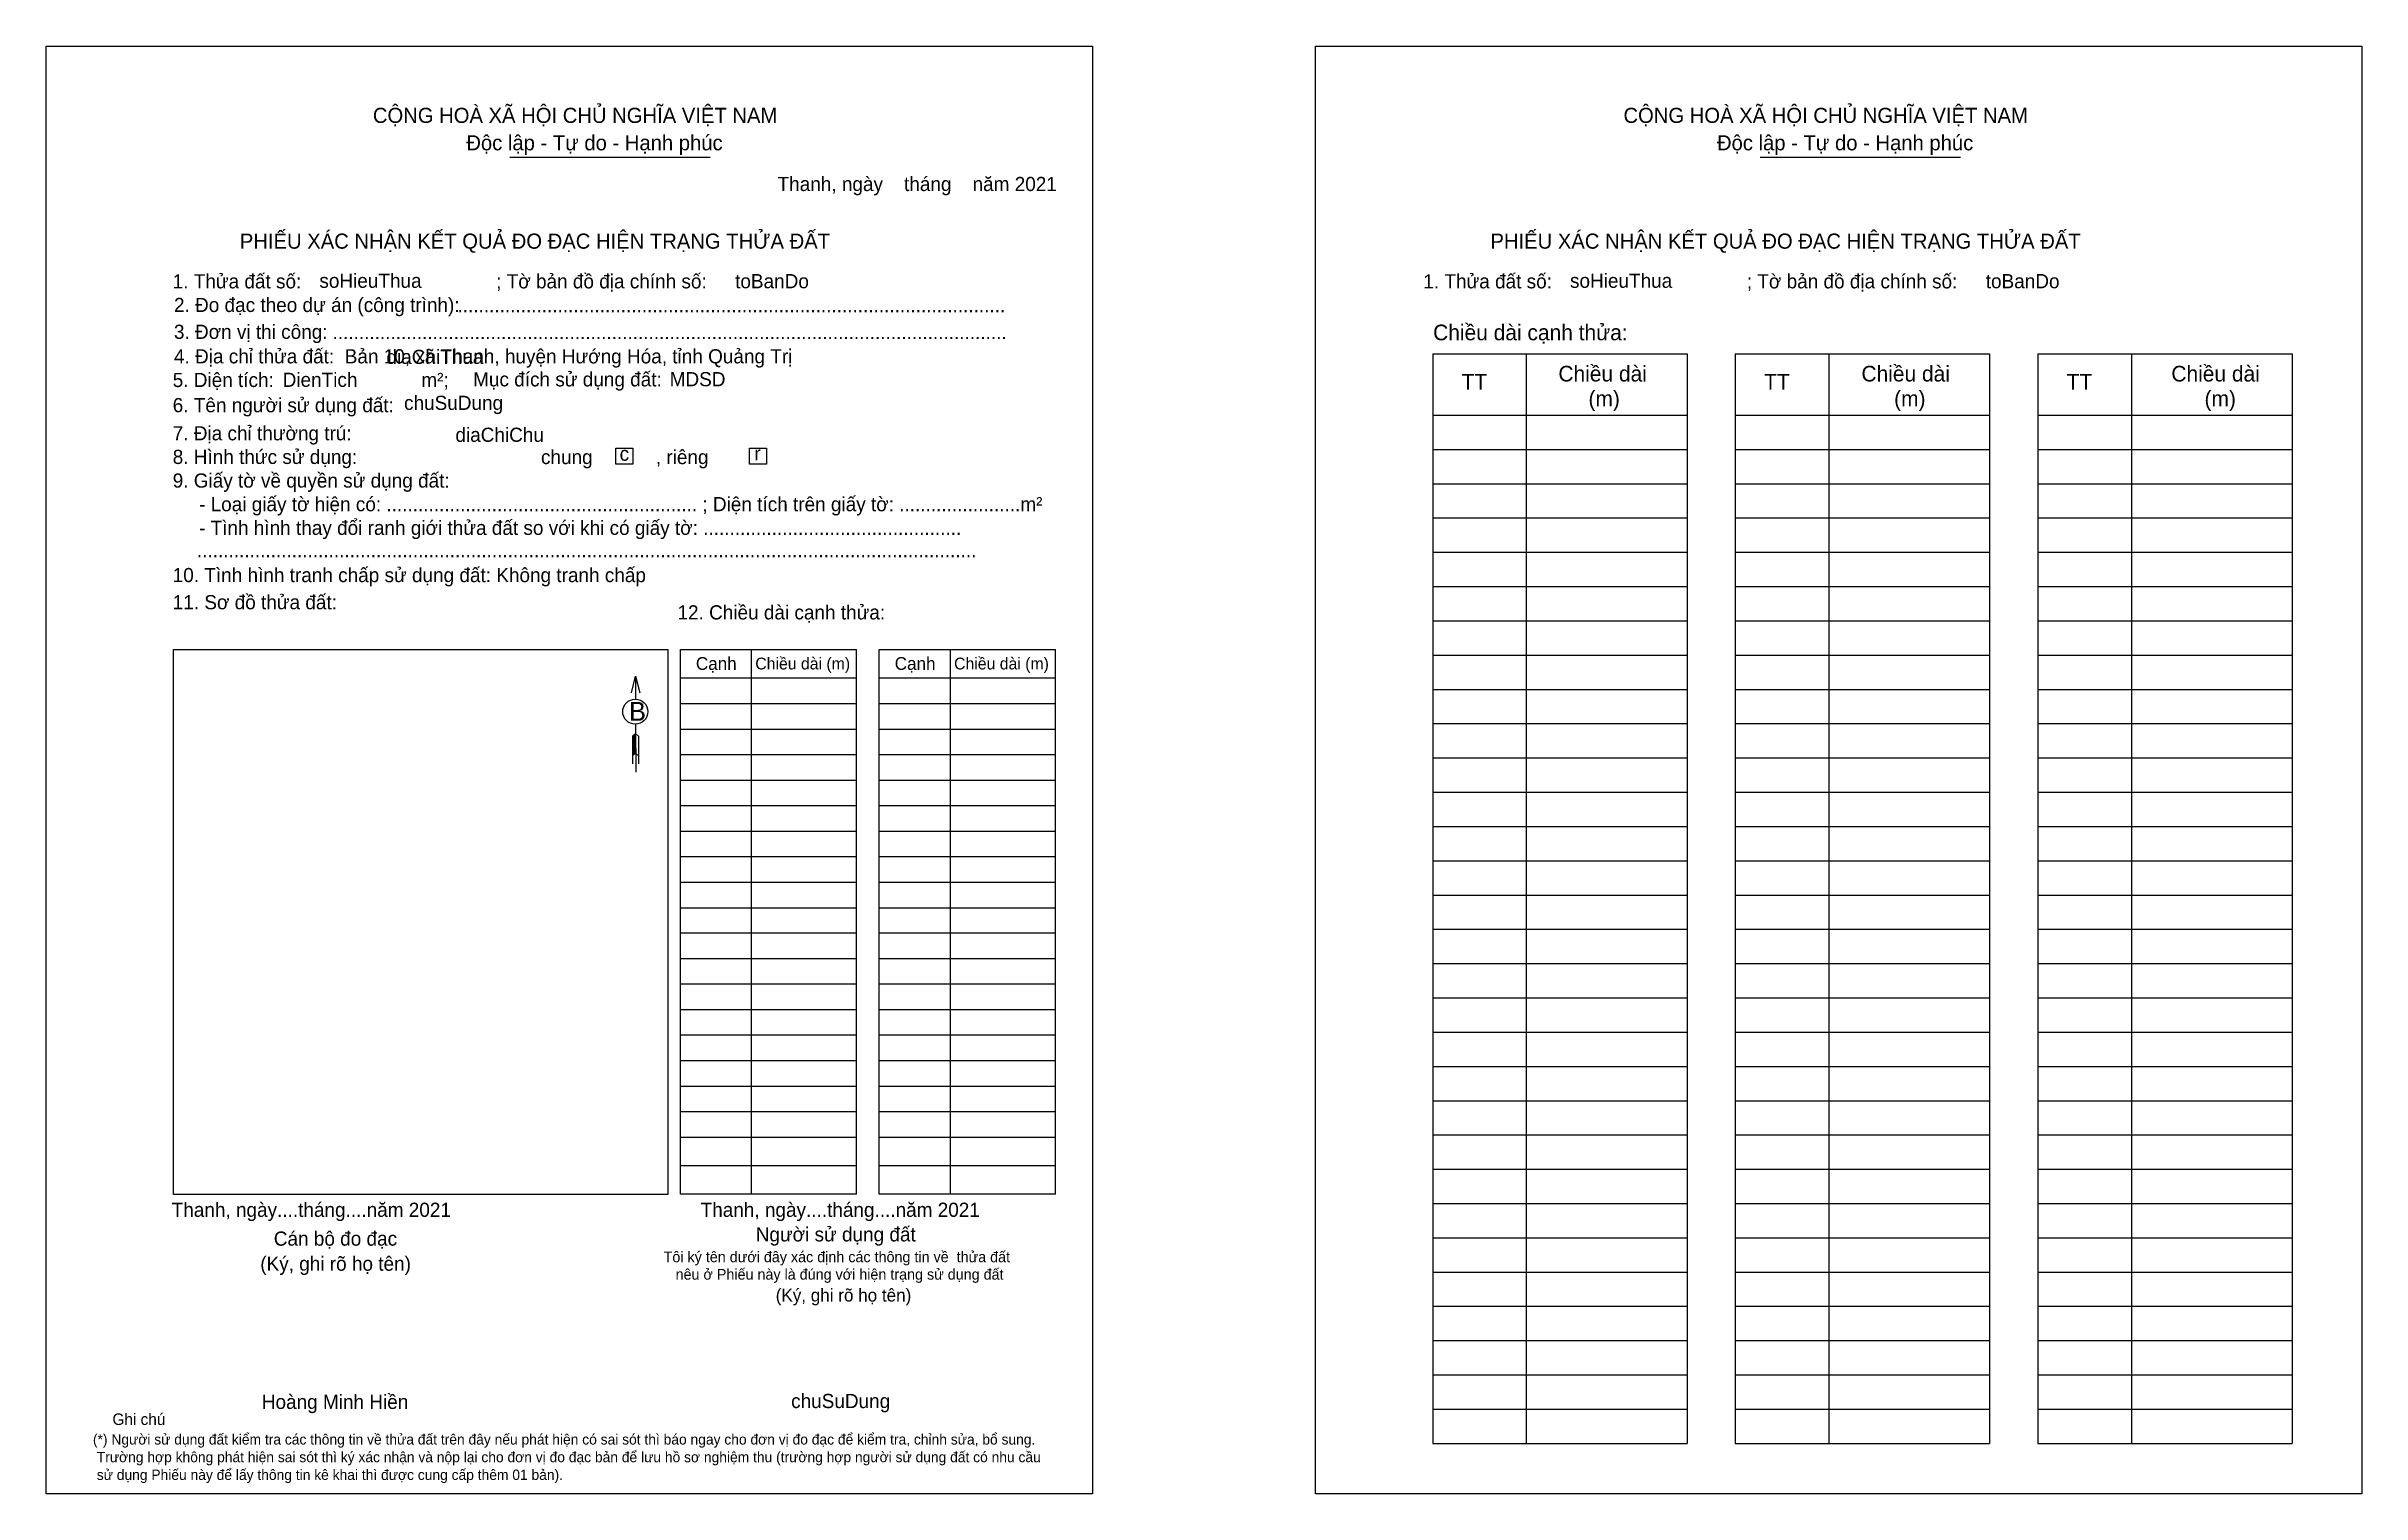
# Model space of a CAD drawing. Extents: x 56.8 to 105.8, y -0.7 to 30.
import ezdxf

# ---------------------------------------------------------------- set-up
doc = ezdxf.new("R2010")
doc.units = 0
for name, color, linetype in [('kqddKhungInTrang1', 7, 'Continuous'), ('kqddKhungInTrang2', 7, 'Continuous'), ('kqddNoiDung', 7, 'Continuous'), ('kqddTemplate', 7, 'Continuous')]:
    doc.layers.add(name, color=color, linetype=linetype)

msp = doc.modelspace()

# ---------------------------------------------------------------- linework, layer by layer
at = {"layer": 'kqddKhungInTrang1'}
msp.add_lwpolyline([(56.825, 29.959), (78.964, 29.959), (78.964, -0.662), (56.825, -0.662)], close=True, dxfattribs=at)
at = {"layer": 'kqddKhungInTrang2'}
msp.add_lwpolyline([(83.686, 29.959), (105.825, 29.959), (105.825, -0.662), (83.686, -0.662)], close=True, dxfattribs=at)
at = {"layer": 'kqddTemplate'}
for p, q in [((66.631, 27.616), (70.871, 27.616)), ((93.098, 27.616), (97.338, 27.616)), ((86.165, 23.453), (91.548, 23.453)), ((86.165, 23.453), (86.165, 0.402)), ((88.146, 23.453), (88.146, 0.402)), ((91.548, 23.453), (91.548, 0.402)), ((92.568, 23.453), (92.568, 0.402)), ((92.568, 23.453), (97.951, 23.453)), ((94.549, 23.453), (94.549, 0.402)), ((97.951, 23.453), (97.951, 0.402)), ((98.971, 23.453), (98.971, 0.402)), ((98.971, 23.453), (104.354, 23.453)), ((100.952, 23.453), (100.952, 0.402)), ((104.354, 23.453), (104.354, 0.402)), ((86.165, 22.156), (91.548, 22.156)), ((92.568, 22.156), (97.951, 22.156)), ((98.971, 22.156), (104.354, 22.156)), ((86.165, 21.431), (91.548, 21.431)), ((92.568, 21.431), (97.951, 21.431)), ((98.971, 21.431), (104.354, 21.431)), ((86.165, 20.706), (91.548, 20.706)), ((92.568, 20.706), (97.951, 20.706)), ((98.971, 20.706), (104.354, 20.706)), ((86.165, 19.981), (91.548, 19.981)), ((92.568, 19.981), (97.951, 19.981)), ((98.971, 19.981), (104.354, 19.981)), ((86.165, 19.256), (91.548, 19.256)), ((92.568, 19.256), (97.951, 19.256)), ((98.971, 19.256), (104.354, 19.256)), ((86.165, 18.53), (91.548, 18.53)), ((92.568, 18.53), (97.951, 18.53)), ((98.971, 18.53), (104.354, 18.53)), ((86.165, 17.805), (91.548, 17.805)), ((92.568, 17.805), (97.951, 17.805)), ((98.971, 17.805), (104.354, 17.805)), ((70.245, 17.199), (73.974, 17.199)), ((70.245, 5.676), (70.245, 17.199)), ((71.745, 17.199), (71.745, 5.676)), ((73.974, 5.676), (73.974, 17.199)), ((74.452, 17.199), (78.181, 17.199)), ((74.452, 5.676), (74.452, 17.199)), ((75.952, 17.199), (75.952, 5.676)), ((78.181, 5.676), (78.181, 17.199)), ((86.165, 17.08), (91.548, 17.08)), ((92.568, 17.08), (97.951, 17.08)), ((98.971, 17.08), (104.354, 17.08)), ((69.295, 16.632), (69.295, 16.149)), ((70.245, 16.596), (73.974, 16.596)), ((74.452, 16.596), (78.181, 16.596)), ((86.165, 16.355), (91.548, 16.355)), ((92.568, 16.355), (97.951, 16.355)), ((98.971, 16.355), (104.354, 16.355)), ((70.245, 16.056), (73.974, 16.056)), ((74.452, 16.056), (78.181, 16.056)), ((69.297, 15.422), (69.234, 15.363)), ((69.297, 15.395), (69.234, 15.335)), ((69.297, 15.367), (69.234, 15.308)), ((69.234, 15.363), (69.234, 14.779)), ((69.297, 15.339), (69.234, 15.28)), ((69.297, 15.312), (69.234, 15.252)), ((69.297, 15.284), (69.234, 15.225)), ((69.297, 15.257), (69.234, 15.197)), ((69.297, 15.229), (69.234, 15.169)), ((69.297, 15.201), (69.234, 15.142)), ((69.296, 15.617), (69.298, 14.6)), ((69.297, 15.422), (69.36, 15.363)), ((69.36, 15.363), (69.36, 14.779)), ((70.245, 15.516), (73.974, 15.516)), ((74.452, 15.516), (78.181, 15.516)), ((86.165, 15.63), (91.548, 15.63)), ((92.568, 15.63), (97.951, 15.63)), ((98.971, 15.63), (104.354, 15.63)), ((69.297, 15.174), (69.234, 15.114)), ((69.297, 15.146), (69.234, 15.087)), ((69.297, 15.119), (69.234, 15.059)), ((69.297, 15.091), (69.234, 15.031)), ((69.297, 15.063), (69.234, 15.004)), ((69.297, 15.036), (69.234, 14.976)), ((69.297, 15.008), (69.234, 14.948)), ((69.297, 15.008), (69.36, 14.948)), ((70.245, 14.976), (73.974, 14.976)), ((74.452, 14.976), (78.181, 14.976)), ((86.165, 14.905), (91.548, 14.905)), ((92.568, 14.905), (97.951, 14.905)), ((98.971, 14.905), (104.354, 14.905)), ((70.245, 14.436), (73.974, 14.436)), ((74.452, 14.436), (78.181, 14.436)), ((70.245, 13.896), (73.974, 13.896)), ((74.452, 13.896), (78.181, 13.896)), ((86.165, 14.18), (91.548, 14.18)), ((92.568, 14.18), (97.951, 14.18)), ((98.971, 14.179), (104.354, 14.179)), ((70.245, 13.356), (73.974, 13.356)), ((74.452, 13.356), (78.181, 13.356)), ((86.165, 13.454), (91.548, 13.454)), ((92.568, 13.454), (97.951, 13.454)), ((98.971, 13.454), (104.354, 13.454)), ((70.245, 12.816), (73.974, 12.816)), ((74.452, 12.816), (78.181, 12.816)), ((70.245, 12.276), (73.974, 12.276)), ((74.452, 12.276), (78.181, 12.276)), ((86.165, 12.729), (91.548, 12.729)), ((92.568, 12.729), (97.951, 12.729)), ((98.971, 12.729), (104.354, 12.729)), ((86.165, 12.004), (91.548, 12.004)), ((92.568, 12.004), (97.951, 12.004)), ((98.971, 12.004), (104.354, 12.004)), ((70.245, 11.736), (73.974, 11.736)), ((74.452, 11.736), (78.181, 11.736)), ((86.165, 11.279), (91.548, 11.279)), ((92.568, 11.279), (97.951, 11.279)), ((98.971, 11.279), (104.354, 11.279)), ((73.974, 11.196), (70.245, 11.196)), ((78.181, 11.196), (74.452, 11.196)), ((73.974, 10.656), (70.245, 10.656)), ((78.181, 10.656), (74.452, 10.656)), ((86.165, 10.554), (91.548, 10.554)), ((92.568, 10.554), (97.951, 10.554)), ((98.971, 10.554), (104.354, 10.554)), ((73.974, 10.116), (70.245, 10.116)), ((78.181, 10.116), (74.452, 10.116)), ((86.165, 9.829), (91.548, 9.829)), ((92.568, 9.829), (97.951, 9.829)), ((98.971, 9.829), (104.354, 9.829)), ((73.974, 9.576), (70.245, 9.576)), ((78.181, 9.576), (74.452, 9.576)), ((73.974, 9.036), (70.245, 9.036)), ((78.181, 9.036), (74.452, 9.036)), ((86.165, 9.104), (91.548, 9.104)), ((92.568, 9.103), (97.951, 9.103)), ((98.971, 9.103), (104.354, 9.103)), ((73.974, 8.496), (70.245, 8.496)), ((78.181, 8.496), (74.452, 8.496)), ((86.165, 8.378), (91.548, 8.378)), ((92.568, 8.378), (97.951, 8.378)), ((98.971, 8.378), (104.354, 8.378)), ((73.974, 7.956), (70.245, 7.956)), ((78.181, 7.956), (74.452, 7.956)), ((73.974, 7.416), (70.245, 7.416)), ((78.181, 7.416), (74.452, 7.416)), ((86.165, 7.653), (91.548, 7.653)), ((92.568, 7.653), (97.951, 7.653)), ((98.971, 7.653), (104.354, 7.653)), ((73.974, 6.876), (70.245, 6.876)), ((78.181, 6.876), (74.452, 6.876)), ((86.165, 6.928), (91.548, 6.928)), ((92.568, 6.928), (97.951, 6.928)), ((98.971, 6.928), (104.354, 6.928)), ((73.974, 6.276), (70.245, 6.276)), ((78.181, 6.276), (74.452, 6.276)), ((86.165, 6.203), (91.548, 6.203)), ((92.568, 6.203), (97.951, 6.203)), ((98.971, 6.203), (104.354, 6.203)), ((73.974, 5.676), (70.245, 5.676)), ((78.181, 5.676), (74.452, 5.676)), ((86.165, 5.478), (91.548, 5.478)), ((92.568, 5.478), (97.951, 5.478)), ((98.971, 5.478), (104.354, 5.478)), ((86.165, 4.753), (91.548, 4.753)), ((92.568, 4.753), (97.951, 4.753)), ((98.971, 4.753), (104.354, 4.753)), ((86.165, 4.027), (91.548, 4.027)), ((92.568, 4.027), (97.951, 4.027)), ((98.971, 4.027), (104.354, 4.027)), ((86.165, 3.302), (91.548, 3.302)), ((92.568, 3.302), (97.951, 3.302)), ((98.971, 3.302), (104.354, 3.302)), ((86.165, 2.577), (91.548, 2.577)), ((92.568, 2.577), (97.951, 2.577)), ((98.971, 2.577), (104.354, 2.577)), ((86.165, 1.852), (91.548, 1.852)), ((92.568, 1.852), (97.951, 1.852)), ((98.971, 1.852), (104.354, 1.852)), ((86.165, 1.127), (91.548, 1.127)), ((92.568, 1.127), (97.951, 1.127)), ((98.971, 1.127), (104.354, 1.127)), ((86.165, 0.402), (91.548, 0.402)), ((92.568, 0.402), (97.951, 0.402)), ((98.971, 0.402), (104.354, 0.402))]:
    msp.add_line(p, q, dxfattribs=at)
for points in [[(68.875, 21.455), (69.235, 21.455), (69.235, 21.119), (68.875, 21.119)], [(71.708, 21.455), (72.068, 21.455), (72.068, 21.119), (71.708, 21.119)], [(59.519, 17.199), (69.979, 17.199), (69.979, 5.665), (59.519, 5.665)]]:
    msp.add_lwpolyline(points, close=True, dxfattribs=at)
msp.add_lwpolyline([(69.208, 16.282), (69.295, 16.632), (69.383, 16.282)], dxfattribs=at)
msp.add_circle((69.289, 15.883), 0.266, dxfattribs=at)

# ---------------------------------------------------------------- texts
at = {"layer": 'kqddNoiDung'}
for s, p in [('Thanh, ngày    tháng    năm 2021  ', (72.301, 26.897)), ('soHieuThua', (62.604, 24.85)), ('toBanDo', (71.402, 24.841)), ('soHieuThua', (89.071, 24.85)), ('toBanDo', (97.869, 24.841)), ('........................................................................................................', (65.527, 24.333)), ('................................................................................................................................', (62.882, 23.764)), ('diaChiThua', (64.023, 23.239)), ('DienTich', (61.827, 22.755)), ('MDSD', (70.017, 22.767)), ('chuSuDung', (64.396, 22.267)), ('diaChiChu', (65.483, 21.591)), ('c', (68.958, 21.191)), ('r', (71.807, 21.197)), ('Thanh, ngày....tháng....năm 2021', (59.478, 5.195)), ('Thanh, ngày....tháng....năm 2021', (70.672, 5.195)), ('chuSuDung', (72.588, 1.149))]:
    msp.add_text(s, height=0.3, dxfattribs=at).set_placement(p)
at = {"layer": 'kqddTemplate'}
for s, height, p in [('CỘNG HOÀ XÃ HỘI CHỦ NGHĨA VIỆT NAM', 0.32, (63.736, 28.338)), ('CỘNG HOÀ XÃ HỘI CHỦ NGHĨA VIỆT NAM', 0.32, (90.202, 28.338)), ('Độc lập - Tự do - Hạnh phúc', 0.32, (65.714, 27.759)), ('Độc lập - Tự do - Hạnh phúc', 0.32, (92.181, 27.759)), ('PHIẾU XÁC NHẬN KẾT QUẢ ĐO ĐẠC HIỆN TRẠNG THỬA ĐẤT', 0.32, (60.92, 25.678)), ('PHIẾU XÁC NHẬN KẾT QUẢ ĐO ĐẠC HIỆN TRẠNG THỬA ĐẤT', 0.32, (87.387, 25.678)), ('1. Thửa đất số:                                     ; Tờ bản đồ địa chính số:', 0.3, (59.5, 24.838)), ('1. Thửa đất số:                                     ; Tờ bản đồ địa chính số:', 0.3, (85.967, 24.838)), ('2. Đo đạc theo dự án (công trình): ', 0.3, (59.527, 24.338)), ('3. Đơn vị thi công: ', 0.3, (59.526, 23.77)), ('Chiều dài cạnh thửa:', 0.3315, (86.174, 23.74)), ('4. Địa chỉ thửa đất:  Bản 10, xã Thanh, huyện Hướng Hóa, tỉnh Quảng Trị', 0.3, (59.527, 23.251)), ('5. Diện tích:                            m²; ', 0.3, (59.5, 22.751)), ('Mục đích sử dụng đất:', 0.3, (65.858, 22.764)), ('Chiều dài', 0.3315, (88.825, 22.868)), ('Chiều dài', 0.3315, (95.238, 22.868)), ('Chiều dài', 0.3315, (101.797, 22.868)), ('6. Tên người sử dụng đất:', 0.3, (59.5, 22.218)), ('TT', 0.3315, (86.776, 22.697)), ('(m)', 0.3315, (89.462, 22.341)), ('TT', 0.3315, (93.179, 22.697)), ('(m)', 0.3315, (95.93, 22.341)), ('TT', 0.3315, (99.582, 22.697)), ('(m)', 0.3315, (102.499, 22.341)), ('7. Địa chỉ thường trú:', 0.3, (59.5, 21.623)), ('8. Hình thức sử dụng:', 0.3, (59.5, 21.123)), ('chung            , riêng', 0.3, (67.294, 21.12)), ('9. Giấy tờ về quyền sử dụng đất:', 0.3, (59.5, 20.623)), ('     - Loại giấy tờ hiện có: ........................................................... ; Diện tích trên giấy tờ: .......................m²', 0.3, (59.5, 20.123)), ('     - Tình hình thay đổi ranh giới thửa đất so với khi có giấy tờ: .................................................', 0.3, (59.5, 19.623)), ('....................................................................................................................................................', 0.3, (60.013, 19.149)), ('10. Tình hình tranh chấp sử dụng đất: Không tranh chấp', 0.3, (59.5, 18.623)), ('11. Sơ đồ thửa đất:', 0.3, (59.5, 18.049)), ('12. Chiều dài cạnh thửa:', 0.3, (70.182, 17.834)), ('Cạnh', 0.27, (70.572, 16.767)), ('Chiều dài (m)', 0.25, (71.829, 16.776)), ('Cạnh', 0.27, (74.78, 16.767)), ('Chiều dài (m)', 0.25, (76.036, 16.776)), ('B', 0.4, (69.158, 15.69)), ('Cán bộ đo đạc', 0.3, (61.639, 4.585)), ('Người sử dụng đất', 0.3, (71.838, 4.675)), ('Tôi ký tên dưới đây xác định các thông tin về  thửa đất ', 0.2268, (69.889, 4.235)), ('(Ký, ghi rõ họ tên)', 0.3, (61.353, 4.055)), ('nêu ở Phiếu này là đúng với hiện trạng sử dụng đất', 0.2268, (70.142, 3.866)), ('(Ký, ghi rõ họ tên)', 0.27, (72.261, 3.403)), ('Ghi chú', 0.243, (58.225, 0.792)), ('Hoàng Minh Hiền', 0.3, (61.386, 1.131)), ('(*) Người sử dụng đất kiểm tra các thông tin về thửa đất trên đây nếu phát hiện có sai sót thì báo ngay cho đơn vị đo đạc để kiểm tra, chỉnh sửa, bổ sung.', 0.2187, (57.812, 0.378)), (' Trường hợp không phát hiện sai sót thì ký xác nhận và nộp lại cho đơn vị đo đạc bản để lưu hồ sơ nghiệm thu (trường hợp người sử dụng đất có nhu cầu', 0.2187, (57.812, 0.004)), (' sử dụng Phiếu này để lấy thông tin kê khai thì được cung cấp thêm 01 bản).', 0.2187, (57.812, -0.371))]:
    msp.add_text(s, height=height, dxfattribs=at).set_placement(p)

doc.saveas('drawing.dxf')
